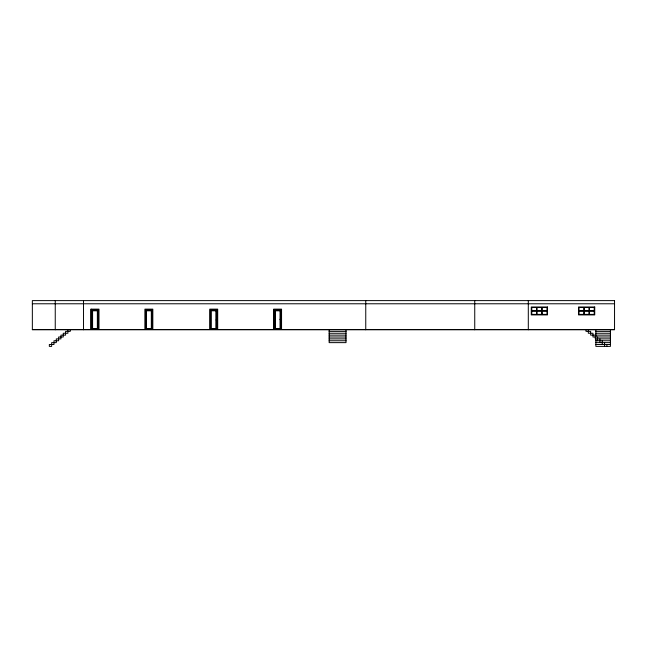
<?xml version="1.0" encoding="UTF-8"?>
<svg xmlns="http://www.w3.org/2000/svg" width="647" height="647" viewBox="0 0 647 647"><rect width="100%" height="100%" fill="white"/><g stroke="black" fill="none" stroke-linecap="round" stroke-linejoin="round"><path stroke-width="0.97" d="M32.35 303.775L614.545 303.775M98.271 329.501L98.271 309.913L91.801 309.913L91.801 329.501M91.728 309.97L98.223 309.97M210.566 309.97L217.06 309.97M531.794 310.819L536.678 310.819L536.678 307.519M546.966 310.819L542.089 310.819L542.089 307.519M579.041 310.819L583.926 310.819L583.926 307.519M594.213 310.819L589.336 310.819L589.336 307.519M531.794 311.086L536.678 311.086L536.678 314.385M546.966 311.086L542.089 311.086L542.089 314.385M579.041 311.086L583.926 311.086L583.926 314.385M594.213 311.086L589.336 311.086L589.336 314.385M92.044 319.23L92.044 320.564L92.408 319.238M151.495 319.23L151.495 320.564L151.859 319.238M216.373 319.23L216.373 320.564L216.737 319.238M280.588 320.564L280.224 319.23L280.588 320.564M91.728 329.339L98.271 329.315M145.632 329.315L152.182 329.339L152.182 309.97L145.632 309.913L145.632 329.501M210.51 329.315L217.06 329.339M274.36 329.315L280.911 329.339L280.911 309.97L274.417 309.97L274.36 329.501M32.35 329.501L614.513 329.501M329.145 331.377L346.024 331.377M595.871 331.377L610.428 331.377M329.145 333.254L346.024 333.254M595.871 333.254L610.428 333.254M329.145 335.13L346.024 335.13M595.871 335.13L610.428 335.13M329.145 337.006L346.024 337.006M610.428 337.006L592.967 337.006L592.967 333.254L588.325 333.254L588.325 329.501M329.145 338.882L346.024 338.882M610.428 338.882L595.289 338.882L595.289 335.13L590.646 335.13L590.646 331.377L586.004 331.377L586.004 329.501M329.145 340.759L346.024 340.759M595.871 340.759L610.428 340.759M595.871 342.635L610.428 342.635M595.871 344.511L610.428 344.511M610.428 329.501L610.428 346.388L595.871 346.388L595.871 338.882M606.894 344.511L606.894 346.388M604.573 342.635L604.573 346.388M602.252 340.759L602.252 344.511M599.931 338.882L599.931 342.635M597.61 337.006L597.61 340.759M595.871 329.501L595.871 337.006M589.069 307.519L589.069 310.819L584.184 310.819L584.184 307.519M589.069 314.385L589.069 311.086L584.184 311.086L584.184 314.385M541.822 307.519L541.822 310.819L536.937 310.819L536.937 307.519M541.822 314.385L541.822 311.086L536.937 311.086L536.937 314.385M528.3 300.612L528.3 329.776M474.744 300.612L474.744 329.776M365.757 300.612L365.757 329.776M346.024 329.501L346.024 342.635L329.145 342.635L329.145 329.501M281.558 329.501L281.558 309.137L273.641 309.137L273.641 329.501M281.016 329.501L281.016 309.719L274.182 309.719L274.182 329.501M280.838 329.501L280.838 309.913L274.36 309.913L274.417 329.339M275.218 310.827L275.218 328.482M217.699 329.501L217.699 309.137L209.79 309.137L209.79 329.501M217.166 329.501L217.166 309.719L210.332 309.719L210.332 329.501M216.98 329.501L216.98 309.913L210.51 309.913L210.51 329.501M216.891 310.002L216.891 329.315M216.147 310.843L216.147 328.466M152.829 329.501L152.829 309.137L144.912 309.137L144.912 329.501M152.288 329.501L152.288 309.719L145.454 309.719L145.454 329.501M152.11 329.501L152.11 309.913L145.688 309.97L145.688 329.339M146.489 310.827L146.489 328.482M98.991 329.501L98.991 309.137L90.992 309.137L90.992 329.501M98.449 329.501L98.449 309.719L91.615 309.719L91.615 329.501M98.182 310.002L98.182 329.315M97.398 310.843L97.398 328.466M91.89 310.002L91.89 329.315M91.081 309.137L91.081 329.501M83.52 300.612L83.52 329.776M70.224 329.501L70.224 331.377L65.582 331.377L65.582 335.13L60.939 335.13L60.939 338.882L56.297 338.882L56.297 342.635L51.655 342.635L51.655 346.388L49.334 346.388L49.334 344.511L53.976 344.511L53.976 340.759L58.618 340.759L58.618 337.006L63.26 337.006L63.26 333.254L67.903 333.254L67.903 329.501M55.246 300.612L55.246 329.776M614.545 300.612L32.35 300.612L32.35 329.776L614.545 329.776L614.545 300.612M547.491 306.993L531.268 306.993L531.268 314.911L547.491 314.911L547.491 306.993M594.739 306.993L578.515 306.993L578.515 314.911L594.739 314.911L594.739 306.993M546.966 307.519L531.794 307.519L531.794 314.385L546.966 314.385L546.966 307.519M594.213 307.519L579.041 307.519L579.041 314.385L594.213 314.385L594.213 307.519M97.446 310.795L92.586 310.795L92.586 328.514L97.446 328.514L97.446 310.795M151.325 310.795L146.465 310.795L146.465 328.514L151.325 328.514L151.325 310.795M216.195 310.795L211.334 310.795L211.343 328.514L216.195 328.514L216.195 310.795M280.046 310.795L275.185 310.795L275.185 328.514L280.046 328.514L280.046 310.795"/></g></svg>
